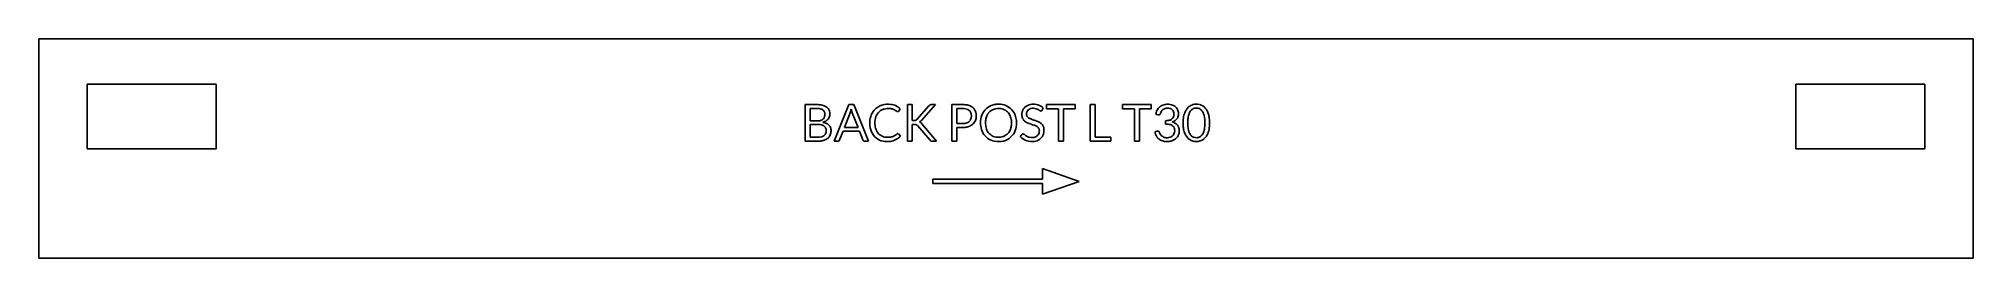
# Model space of a CAD drawing. Header units: millimetres. Extents: x 0 to 300, y 0 to 34.
import ezdxf

# ---------------------------------------------------------------- set-up
doc = ezdxf.new("R2010")
doc.units = ezdxf.units.MM
for name, color, linetype in [('LABEL', 7, 'Continuous'), ('OUTLINE', 7, 'Continuous'), ('POCKET_D20', 7, 'Continuous')]:
    doc.layers.add(name, color=color, linetype=linetype)

msp = doc.modelspace()

# ---------------------------------------------------------------- linework, layer by layer
at = {"layer": 'LABEL'}
for p, q in [((118.88, 18.13), (118.88, 23.8)), ((118.88, 23.8), (120.69, 23.8)), ((120.69, 23.19), (119.65, 23.19)), ((119.65, 23.19), (119.65, 21.26)), ((119.65, 21.26), (120.66, 21.26)), ((123.35, 18.13), (125.61, 23.8)), ((125.83, 22.54), (124.94, 20.24)), ((125.61, 23.8), (126.39, 23.8)), ((126, 23.08), (125.83, 22.54)), ((126.17, 22.54), (126, 23.08)), ((127.06, 20.24), (126.17, 22.54)), ((126.39, 23.8), (128.66, 18.13)), ((133.61, 23.14), (133.36, 22.79)), ((134.7, 18.13), (134.7, 23.8)), ((134.7, 23.8), (135.47, 23.8)), ((135.47, 23.8), (135.47, 21.32)), ((135.47, 21.32), (135.76, 21.32)), ((136.16, 21.48), (138.05, 23.62)), ((139.08, 23.8), (136.92, 21.36)), ((138.43, 23.8), (139.08, 23.8)), ((141.62, 18.13), (141.62, 23.8)), ((141.62, 23.8), (143.29, 23.8)), ((143.29, 23.19), (142.38, 23.19)), ((142.38, 23.19), (142.38, 20.86)), ((155.58, 22.91), (155.77, 23.28)), ((156.3, 23.16), (156.3, 23.8)), ((156.3, 23.8), (160.73, 23.8)), ((158.13, 23.16), (156.3, 23.16)), ((158.13, 18.13), (158.13, 23.16)), ((160.73, 23.16), (158.9, 23.16)), ((158.9, 23.16), (158.9, 18.13)), ((160.73, 23.8), (160.73, 23.16)), ((163.07, 18.13), (163.07, 23.8)), ((163.07, 23.8), (163.83, 23.8)), ((163.83, 23.8), (163.83, 18.78)), ((168.08, 23.16), (168.08, 23.8)), ((168.08, 23.8), (172.52, 23.8)), ((169.92, 23.16), (168.08, 23.16)), ((169.92, 18.13), (169.92, 23.16)), ((172.52, 23.16), (170.69, 23.16)), ((170.69, 23.16), (170.69, 18.13)), ((172.52, 23.8), (172.52, 23.16)), ((173.6, 22.2), (173.24, 22.27)), ((174.71, 20.78), (174.71, 21.29)), ((120.88, 18.13), (118.88, 18.13)), ((119.65, 20.72), (119.65, 18.74)), ((120.87, 20.72), (119.65, 20.72)), ((119.65, 18.74), (120.87, 18.74)), ((123.94, 18.13), (123.35, 18.13)), ((124.73, 19.68), (124.2, 18.32)), ((127.27, 19.68), (124.73, 19.68)), ((124.94, 20.24), (127.06, 20.24)), ((127.8, 18.32), (127.27, 19.68)), ((128.66, 18.13), (128.06, 18.13)), ((133.32, 19.25), (133.62, 18.92)), ((135.47, 18.13), (134.7, 18.13)), ((135.82, 20.73), (135.47, 20.73)), ((135.47, 20.73), (135.47, 18.13)), ((138.22, 18.3), (136.26, 20.55)), ((136.97, 20.82), (139.23, 18.13)), ((139.23, 18.13), (138.56, 18.13)), ((142.38, 18.13), (141.62, 18.13)), ((142.38, 20.86), (143.29, 20.86)), ((142.38, 20.25), (142.38, 18.13)), ((143.29, 20.25), (142.38, 20.25)), ((152.44, 19.17), (152.22, 18.81)), ((158.9, 18.13), (158.13, 18.13)), ((166.28, 18.13), (163.07, 18.13)), ((163.83, 18.78), (166.28, 18.78)), ((166.28, 18.78), (166.28, 18.13)), ((170.69, 18.13), (169.92, 18.13)), ((173.06, 19.55), (173.36, 19.68)), ((173.76, 19.57), (173.79, 19.5)), ((155.67, 12.24), (138.67, 12.24)), ((138.67, 12.24), (138.67, 11.56)), ((155.67, 13.88), (155.67, 12.24)), ((161.33, 11.9), (155.67, 13.88)), ((138.67, 11.56), (155.67, 11.56)), ((155.67, 9.92), (161.33, 11.9)), ((155.67, 11.56), (155.67, 9.92))]:
    msp.add_line(p, q, dxfattribs=at)
for centre, radius, start, end in [((120.66, 23.68), 2.42, 270, 280.803), ((120.69, 19.31), 4.49, 81.8417, 90), ((120.69, 19.87), 3.33, 88.682, 90), ((120.7, 20.28), 2.91, 87.1758, 88.682), ((120.72, 20.73), 2.47, 78.6714, 87.1758), ((120.89, 22.47), 1.19, 280.803, 302.5646), ((120.99, 22.1), 1.07, 59.1704, 78.6714), ((121.02, 21.64), 2.13, 64.7637, 81.8417), ((121.09, 22.15), 0.809, 302.5646, 330.3633), ((121.17, 22.39), 0.726, 19.4399, 59.1704), ((120.99, 23.08), 2.12, 287.1619, 295.7234), ((121.12, 18.52), 2.58, 65.7699, 78.8305), ((120.99, 22.21), 0.926, 330.3633, 354.7682), ((120.72, 22.23), 1.2, 354.7682, 19.4399), ((121.23, 22.57), 1.56, 295.7234, 307.3133), ((121.32, 22.27), 1.43, 46.3903, 64.7637), ((121.39, 22.37), 1.3, 307.3133, 330.3711), ((121.53, 22.5), 1.12, 22.9993, 46.3903), ((121.49, 22.31), 1.19, 330.3711, 355.4644), ((121.23, 22.37), 1.46, 8.4877, 22.9993), ((121.06, 22.35), 1.63, 355.4644, 8.4877), ((132.46, 20.94), 3.58, 163.6034, 182.2113), ((131.56, 21.21), 2.65, 138.6054, 163.6034), ((131.5, 21.26), 2.57, 107.0285, 138.6054), ((132.53, 20.96), 2.87, 160.1982, 180), ((131.61, 21.3), 1.89, 130.5154, 160.1982), ((131.58, 21.33), 1.85, 104.4873, 130.5154), ((131.73, 20.5), 3.36, 82.6107, 107.0285), ((131.75, 20.68), 2.51, 85.1944, 104.4873), ((131.79, 21.19), 2.01, 70.0125, 85.1944), ((131.85, 21.37), 2.49, 63.9551, 82.6107), ((131.78, 21.17), 2.03, 55.008, 70.0125), ((131.76, 21.19), 2.69, 46.6555, 63.9551), ((131.34, 20.53), 2.81, 52.6679, 55.008), ((133.25, 23.05), 0.356, 232.6679, 250.9423), ((133.19, 22.87), 0.172, 250.9423, 292.3866), ((133.17, 22.92), 0.222, 292.3866, 325.008), ((135.76, 22.04), 0.728, 270, 285.7447), ((135.84, 21.73), 0.406, 285.7447, 313.5768), ((135.73, 21.86), 0.577, 313.5768, 316.4685), ((135.66, 21.92), 0.661, 316.4685, 318.9909), ((136.31, 21.73), 0.69, 295.4633, 312.3068), ((136.43, 20.57), 0.563, 48.3576, 72.1811), ((135.29, 22.85), 2.21, 312.3068, 317.6026), ((138.54, 23.19), 0.65, 122.1665, 138.6522), ((138.4, 23.41), 0.392, 95.1501, 122.1665), ((138.42, 23.18), 0.617, 92.3432, 95.1501), ((138.43, 23.06), 0.74, 90, 92.3432), ((143.29, 19.9), 3.9, 80.1224, 90), ((143.29, 20.58), 2.61, 80.6566, 90), ((143.51, 21.92), 1.26, 61.4463, 80.6566), ((143.58, 21.95), 1.04, 289.8901, 325.4786), ((143.6, 21.69), 2.08, 61.7403, 80.1224), ((143.66, 22.19), 0.947, 33.9399, 61.4463), ((143.54, 22.12), 1.08, 9.8237, 33.9399), ((143.55, 21.98), 1.08, 325.4786, 351.1821), ((143.76, 21.97), 1.63, 299.1706, 324.2718), ((143.87, 22.19), 1.52, 38.7486, 61.7403), ((143.13, 22.04), 1.51, 351.1821, 9.8237), ((143.87, 22.19), 1.51, 15.6943, 38.7486), ((143.75, 21.97), 1.64, 324.2718, 349.1725), ((143.4, 22.06), 2, 2.1844, 15.6943), ((143.32, 22.06), 2.08, 349.1725, 2.1844), ((149.71, 20.95), 3.66, 170.2079, 187.6369), ((149.01, 21.07), 2.96, 146.2827, 170.2079), ((148.64, 21.32), 2.51, 118.2477, 146.2827), ((150.35, 20.97), 3.52, 175.89, 189.1446), ((149.72, 21.01), 2.89, 161.8011, 175.89), ((148.8, 21.32), 1.92, 140.6902, 161.8011), ((148.66, 21.42), 1.75, 107.2367, 140.6902), ((148.76, 21.09), 2.77, 97.1572, 118.2477), ((148.85, 20.83), 2.37, 82.2704, 107.2367), ((148.83, 20.57), 3.3, 79.3983, 97.1572), ((148.9, 21.23), 1.97, 59.1249, 82.2704), ((148.94, 21.16), 2.7, 54.8378, 79.3983), ((149.03, 21.43), 1.73, 32.8824, 59.1249), ((148.71, 21.23), 2.1, 12.8647, 32.8824), ((149.02, 21.27), 2.56, 28.9587, 54.8378), ((147.56, 20.96), 3.29, 0, 12.8647), ((148.75, 21.12), 2.87, 12.8906, 28.9587), ((148.05, 20.96), 3.58, 360, 12.8906), ((153.99, 22.3), 1.52, 157.4375, 175.2297), ((154.24, 22.28), 1.78, 175.2297, 190.4786), ((153.72, 22.19), 1.25, 190.4786, 215.2628), ((153.95, 22.32), 1.48, 122.4625, 157.4375), ((153.85, 22.27), 1.4, 215.2628, 237.4105), ((153.99, 22.5), 1.67, 237.4105, 246.4243), ((154.17, 21.98), 1.88, 94.6755, 122.4625), ((154.13, 22.34), 0.952, 169.0052, 187.1502), ((153.76, 22.3), 0.575, 187.1502, 216.7537), ((153.97, 22.37), 0.79, 140.101, 169.0052), ((154.09, 22.54), 0.988, 216.7537, 242.2987), ((154.04, 22.31), 0.885, 114.2083, 140.101), ((154.91, 24.12), 2.76, 242.2987, 251.5651), ((154.18, 22.02), 1.21, 94.891, 114.2083), ((154.22, 21.31), 2.56, 73.2362, 94.6755), ((131.29, -46.77), 71.95, 71.3557, 71.5651), ((154.23, 21.44), 1.79, 81.7675, 94.891), ((128.87, -53.94), 79.52, 71.1662, 71.3557), ((154.3, 21.93), 1.29, 65.6924, 81.7675), ((152.54, 15.46), 6.2, 66.2875, 71.1662), ((153.88, 21.01), 2.31, 56.6593, 65.6924), ((154.39, 21.86), 1.98, 45.7848, 73.2362), ((154.33, 19.53), 1.75, 49.1081, 66.2875), ((154.39, 21.78), 1.38, 51.2005, 56.6593), ((155.44, 23.08), 0.288, 231.2005, 256.9769), ((155.41, 22.96), 0.168, 256.9769, 290.4841), ((155.4, 22.99), 0.193, 290.4841, 319.8208), ((155.29, 23.08), 0.337, 319.8208, 325.2208), ((155.17, 23.16), 0.477, 325.2208, 329.0362), ((175.45, 21.95), 2.24, 154.3098, 171.8699), ((174.86, 22.23), 1.58, 129.6678, 154.3098), ((173.74, 23.13), 0.935, 261.8699, 266.1262), ((173.7, 22.52), 0.331, 266.1262, 278.1301), ((173.71, 22.41), 0.219, 278.1301, 319.1528), ((174.94, 22.14), 1.7, 104.4061, 129.6678), ((173.6, 22.51), 0.363, 319.1528, 344.5778), ((175.23, 22.08), 1.33, 161.3737, 165.3791), ((175.17, 22.1), 1.26, 157.1663, 161.3737), ((175.02, 22.16), 1.1, 128.3798, 157.1663), ((175.01, 22.18), 1.08, 99.0903, 128.3798), ((175.09, 21.54), 2.32, 85.7515, 104.4061), ((174.68, 24.24), 2.94, 270.6296, 280.2528), ((175.06, 21.86), 1.4, 82.7065, 99.0903), ((174.98, 22.6), 1.28, 280.2528, 302.1836), ((175.11, 22.22), 1.04, 60.7945, 82.7065), ((175.12, 21.9), 1.96, 63.2163, 85.7515), ((175.22, 22.42), 0.812, 18.9899, 60.7945), ((175.22, 22.21), 0.818, 302.1836, 326.6765), ((175.2, 22.96), 1.93, 286.607, 293.2356), ((175.25, 19.21), 1.97, 57.5777, 75.196), ((175.18, 22.24), 0.871, 326.6765, 349.7199), ((175.34, 22.64), 1.58, 293.2356, 301.3287), ((174.86, 22.29), 1.19, 349.7199, 18.9899), ((175.4, 22.46), 1.33, 30.5102, 63.2163), ((175.55, 22.29), 1.17, 301.3287, 324.5825), ((175.52, 22.31), 1.21, 324.5825, 347.0603), ((175.36, 22.44), 1.38, 6.948, 30.5102), ((175.1, 22.41), 1.64, 347.0603, 6.948), ((184.15, 20.94), 6.69, 176.7388, 183.2413), ((182.28, 21.05), 4.82, 166.4865, 176.7388), ((180.27, 21.53), 2.75, 148.5959, 166.4865), ((179.61, 21.94), 1.98, 128.4682, 148.5959), ((184.48, 20.96), 6.29, 173.0782, 180), ((181.04, 21.38), 2.82, 157.7323, 173.0782), ((179.45, 22.14), 1.71, 105.3306, 128.4682), ((180.12, 21.76), 1.84, 144.1726, 157.7323), ((179.46, 22.23), 1.03, 120.1282, 144.1726), ((179.51, 22.15), 1.12, 89.9886, 120.1282), ((179.51, 21.9), 1.96, 74.6228, 105.3306), ((179.51, 22.15), 1.12, 59.898, 89.9886), ((179.56, 22.08), 1.78, 40.8338, 74.6228), ((179.55, 22.22), 1.04, 36.1017, 59.898), ((178.92, 21.76), 1.82, 22.4042, 36.1017), ((178.02, 21.39), 2.79, 6.8922, 22.4042), ((174.52, 20.96), 6.32, 360, 6.8922), ((179.22, 21.79), 2.23, 22.6804, 40.8338), ((177.94, 21.25), 3.61, 11.4106, 22.6804), ((177.35, 21.13), 4.22, 4.5529, 11.4106), ((175.22, 20.96), 6.36, 0, 4.5529), ((120.87, 17.95), 2.77, 83.0214, 90), ((120.87, 21.06), 2.32, 270, 281.3272), ((120.88, 21.44), 3.31, 270, 280.637), ((121.03, 19.27), 1.44, 69.65, 83.0214), ((121.11, 19.86), 1.1, 281.3272, 304.992), ((121.12, 20.19), 2.03, 280.637, 297.8556), ((121.2, 19.73), 0.95, 42.5532, 69.65), ((121.25, 19.67), 0.856, 304.992, 342.6274), ((121.3, 19.82), 0.815, 11.1713, 42.5532), ((120.97, 19.75), 1.15, 342.6274, 11.1713), ((121.35, 19.76), 1.55, 297.8556, 322.2407), ((121.68, 19.77), 1.21, 38.3426, 65.7699), ((121.44, 19.69), 1.43, 322.2407, 348.5905), ((121.77, 19.83), 1.1, 8.059, 38.3426), ((121.14, 19.75), 1.73, 348.5905, 8.059), ((123.94, 18.41), 0.274, 270, 305.2885), ((123.93, 18.42), 0.29, 305.2885, 338.7495), ((128.08, 18.43), 0.297, 201.8014, 234.4821), ((128.06, 18.41), 0.272, 234.4821, 270), ((132.33, 20.94), 3.46, 182.2113, 203.0097), ((131.41, 20.55), 2.46, 203.0097, 231.9999), ((132.71, 20.96), 3.05, 180, 195.8795), ((131.74, 20.69), 2.04, 195.8795, 219.4495), ((131.42, 20.55), 2.46, 231.9999, 258.5386), ((131.51, 20.5), 1.75, 219.4495, 246.5298), ((131.62, 20.76), 2.03, 246.5298, 270), ((131.61, 21.51), 3.44, 258.5386, 277.7196), ((131.62, 21.82), 3.09, 270, 281.19), ((131.73, 20.65), 2.57, 277.7196, 297.6422), ((131.92, 20.32), 1.56, 281.19, 303.1579), ((131.56, 20.87), 2.21, 303.1579, 308.0497), ((131.82, 20.47), 2.37, 297.6422, 319.2142), ((131.16, 21.39), 2.87, 308.0497, 311.8202), ((133.23, 19.07), 0.234, 101.7288, 131.4237), ((133.21, 19.16), 0.143, 54.6599, 101.7288), ((133.18, 19.12), 0.19, 49.4106, 54.6599), ((133.16, 19.09), 0.226, 45, 49.4106), ((135.82, 19.06), 1.67, 87.241, 90), ((135.86, 19.94), 0.785, 81.3844, 87.241), ((135.92, 20.35), 0.373, 55.6068, 81.3844), ((135.71, 20.04), 0.743, 42.5104, 55.6068), ((135.67, 19.71), 1.71, 40.4261, 48.3576), ((139.47, 19.41), 1.68, 221.6335, 223.2118), ((139.33, 19.27), 1.48, 223.2118, 225), ((138.48, 18.43), 0.289, 225, 255.3202), ((138.56, 18.74), 0.607, 255.3202, 270), ((143.29, 22.76), 1.9, 270, 289.8901), ((143.29, 23.59), 3.34, 270, 281.314), ((143.53, 22.38), 2.11, 281.314, 299.1706), ((149.03, 20.86), 2.98, 187.6369, 208.9965), ((148.64, 20.65), 2.54, 208.9965, 234.9715), ((149.06, 20.76), 2.22, 189.1446, 210.075), ((148.67, 20.53), 1.76, 210.075, 235.7954), ((148.73, 20.78), 2.7, 234.9715, 259.4765), ((148.75, 20.65), 1.91, 235.7954, 259.5625), ((148.84, 21.36), 3.29, 259.4765, 283.1627), ((148.84, 21.17), 2.43, 259.5625, 271.1205), ((148.85, 21.05), 2.32, 271.1205, 283.2425), ((148.95, 20.6), 1.85, 283.2425, 306.0808), ((149, 20.67), 2.58, 283.1627, 313.1463), ((149.01, 20.53), 1.76, 306.0808, 330.0464), ((148.65, 20.73), 2.17, 330.0464, 348.0694), ((149.01, 20.66), 2.57, 313.1463, 339.9297), ((147.55, 20.96), 3.3, 348.0694, 360), ((148.18, 20.96), 3.45, 339.9297, 360), ((153.92, 20.4), 2.33, 223.2851, 252.8927), ((152.67, 19.01), 0.275, 116.8972, 143.9726), ((152.62, 19.1), 0.177, 75.9638, 116.8972), ((152.58, 18.95), 0.331, 48.2542, 75.9638), ((153.94, 20.47), 1.7, 228.2542, 233.7462), ((154.54, 21.29), 2.72, 233.7462, 242.9956), ((153.99, 20.64), 2.57, 252.8927, 279.7588), ((153.94, 20.11), 1.4, 242.9956, 260.9018), ((155.39, 25.71), 5.17, 246.4243, 249.3444), ((155.84, 26.88), 6.42, 249.3444, 252.8663), ((154.02, 20.64), 1.93, 260.9018, 276.0623), ((139.41, -26.39), 49.32, 72.4076, 72.8663), ((154.1, 19.9), 1.2, 276.0623, 300.3148), ((153.59, 18.32), 2.42, 61.8168, 72.4076), ((154.1, 20), 1.93, 279.7588, 303.8278), ((154.24, 19.67), 0.919, 300.3148, 329.0219), ((154.28, 19.61), 0.956, 35.4069, 61.8168), ((154.15, 19.72), 1.02, 329.0219, 354.9204), ((154.58, 19.82), 0.593, 8.63, 35.4069), ((154, 19.73), 1.17, 354.9204, 8.63), ((154.29, 19.72), 1.58, 303.8278, 332.9541), ((154.69, 19.95), 1.2, 26.27, 49.1081), ((154.11, 19.81), 1.78, 332.9541, 349.9489), ((154.6, 19.91), 1.29, 5.1393, 26.27), ((153.9, 19.84), 1.99, 349.9489, 5.1393), ((177.08, 20.8), 4.2, 197.354, 203.7497), ((174.97, 19.88), 1.9, 203.7497, 217.8247), ((173.53, 19.3), 0.413, 80.5288, 113.1986), ((174.67, 19.65), 1.53, 217.8247, 241.9062), ((173.56, 19.48), 0.225, 23.9625, 80.5288), ((176.93, 21.02), 3.48, 205.7693, 211.8152), ((174.83, 19.95), 1.87, 241.9062, 261.6849), ((174.84, 19.72), 1.02, 211.8152, 232.2684), ((174.9, 19.8), 1.12, 232.2684, 259.955), ((174.97, 20.89), 2.82, 261.6849, 273.5521), ((174.71, 16.26), 4.52, 86.3436, 90), ((174.97, 20.19), 1.53, 259.955, 280.5539), ((174.84, 18.33), 2.44, 79.5871, 86.3436), ((175.01, 20.25), 2.18, 273.5521, 288.8315), ((175.04, 19.84), 1.16, 280.5539, 317.7468), ((174.95, 18.9), 1.87, 69.557, 79.5871), ((175.28, 19.79), 0.914, 49.1665, 69.557), ((175.13, 19.91), 1.82, 288.8315, 315.8935), ((175.4, 19.93), 0.732, 17.2112, 49.1665), ((175.15, 19.74), 1.01, 317.7468, 0), ((174.78, 19.74), 1.39, 0, 17.2112), ((175.68, 19.88), 1.17, 28.3487, 57.5777), ((175.34, 19.7), 1.52, 315.8935, 348.1032), ((175.55, 19.81), 1.31, 4.8806, 28.3487), ((175.02, 19.77), 1.85, 348.1032, 4.8806), ((181.62, 20.8), 4.16, 183.2413, 193.6783), ((180.61, 20.55), 3.12, 193.6783, 212.196), ((179.43, 19.81), 1.72, 212.196, 245.0329), ((184.45, 20.96), 6.26, 180, 186.9355), ((181.02, 20.55), 2.81, 186.9355, 202.3238), ((179.96, 20.11), 1.66, 202.3238, 220.7753), ((179.47, 19.69), 1.02, 220.7753, 250.4337), ((179.5, 19.97), 1.89, 245.0329, 267.1264), ((179.52, 19.82), 1.15, 250.4337, 274.7761), ((179.51, 20.04), 1.96, 267.1264, 288.4567), ((179.52, 19.77), 1.1, 274.7761, 300.102), ((179.55, 19.71), 1.04, 300.102, 323.8851), ((179.58, 19.8), 1.72, 288.4567, 311.8564), ((178.92, 20.18), 1.83, 323.8851, 337.5394), ((178.04, 20.54), 2.78, 337.5394, 353.0943), ((179.35, 20.07), 2.07, 311.8564, 331.336), ((174.55, 20.96), 6.29, 353.0943, 360), ((178.55, 20.5), 2.98, 331.336, 350.0629), ((175.91, 20.96), 5.66, 350.0629, 360)]:
    msp.add_arc(centre, radius, start, end, dxfattribs=at)
at = {"layer": 'OUTLINE'}
for p, q in [((0, 34), (300, 34)), ((0, 0), (0, 34)), ((300, 34), (300, 0)), ((300, 0), (0, 0))]:
    msp.add_line(p, q, dxfattribs=at)
at = {"layer": 'POCKET_D20'}
for p, q in [((7.5, 16.95), (7.5, 26.95)), ((7.5, 26.95), (27.5, 26.95)), ((27.5, 26.95), (27.5, 16.95)), ((272.5, 16.95), (272.5, 26.95)), ((272.5, 26.95), (292.5, 26.95)), ((292.5, 26.95), (292.5, 16.95)), ((27.5, 16.95), (7.5, 16.95)), ((292.5, 16.95), (272.5, 16.95))]:
    msp.add_line(p, q, dxfattribs=at)

doc.saveas('drawing.dxf')
